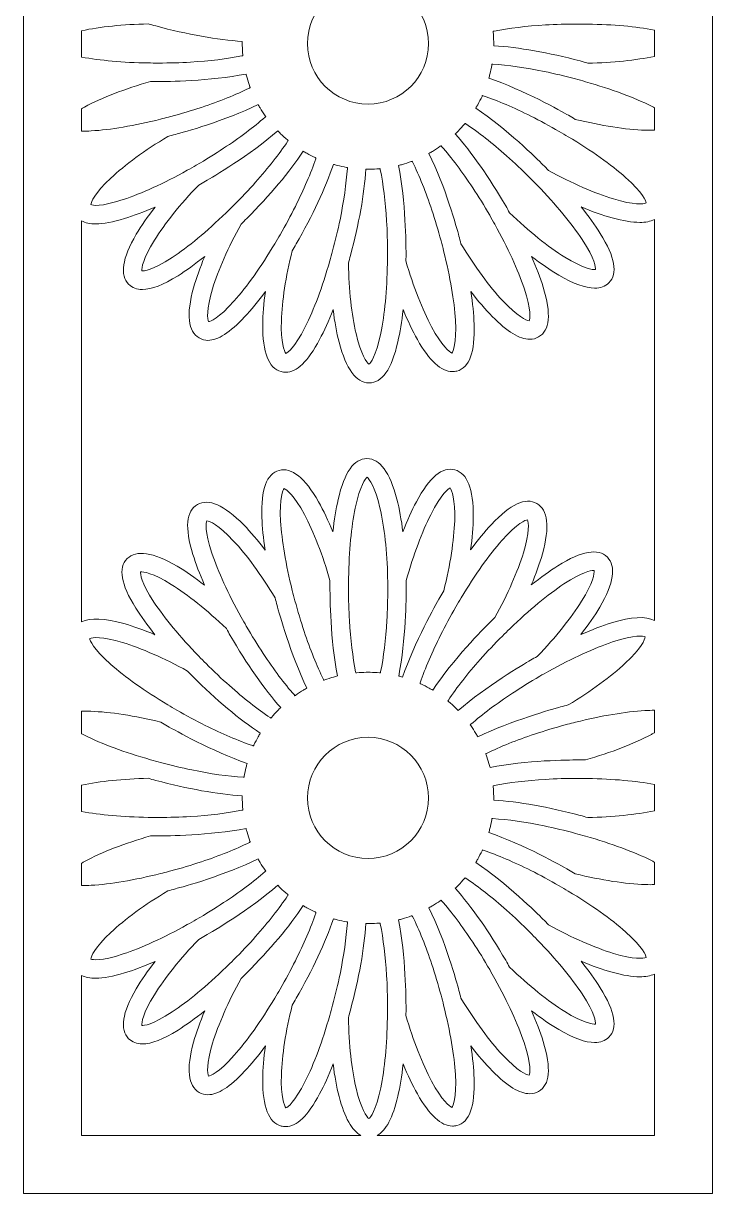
# Model space of a CAD drawing. Header units: inches. Extents: x 0.9 to 7.6, y -17.3 to 6.3.
# Drawn here: x 0.92 to 7.59, y -17.31 to -5.98 of the extents above; entities that cross this region are included whole.
import ezdxf

# ---------------------------------------------------------------- set-up
doc = ezdxf.new("R2010")
doc.units = ezdxf.units.IN
doc.header["$MEASUREMENT"] = 0
doc.layers.add('Layer 1', color=7, linetype='Continuous')

msp = doc.modelspace()

# ---------------------------------------------------------------- linework, layer by layer
at = {"layer": 'Layer 1', "lineweight": 0}
for points, knots in [([(5.566, 4.971), (5.566, 4.977), (5.566, 4.982), (5.566, 4.987), (5.566, 5.71), (4.98, 6.296), (4.257, 6.296), (3.534, 6.296), (2.948, 5.71), (2.948, 4.987), (2.948, 4.982), (2.948, 4.977), (2.948, 4.971), (2.948, 4.971), (0.921, 4.971), (0.921, 4.971), (0.921, 4.971), (0.921, -17.31), (0.921, -17.31), (0.921, -17.31), (7.593, -17.31), (7.593, -17.31), (7.593, -17.31), (7.593, 4.971), (7.593, 4.971), (7.593, 4.971), (5.566, 4.971), (5.566, 4.971)], [0, 0, 0, 0, 1, 1, 1, 2, 2, 2, 3, 3, 3, 4, 4, 4, 5, 5, 5, 6, 6, 6, 7, 7, 7, 8, 8, 8, 9, 9, 9, 9]), ([(4.257, -5.588), (4.581, -5.588), (4.843, -5.85), (4.843, -6.174), (4.843, -6.498), (4.581, -6.76), (4.257, -6.76), (3.933, -6.76), (3.671, -6.498), (3.671, -6.174), (3.671, -5.85), (3.933, -5.588), (4.257, -5.588)], [0, 0, 0, 0, 1, 1, 1, 2, 2, 2, 3, 3, 3, 4, 4, 4, 4]), ([(1.485, -6.05), (1.663, -6.012), (1.887, -5.989), (2.128, -5.984), (2.153, -5.991), (2.178, -5.998), (2.203, -6.004), (2.507, -6.086), (2.802, -6.138), (3.04, -6.153), (3.04, -6.16), (3.04, -6.167), (3.04, -6.174), (3.04, -6.18), (3.04, -6.186), (3.04, -6.192), (3.041, -6.223), (3.042, -6.253), (3.045, -6.282), (3.045, -6.286), (3.045, -6.289), (3.046, -6.292), (3.043, -6.292), (3.04, -6.293), (3.037, -6.293), (2.894, -6.322), (2.723, -6.343), (2.539, -6.354), (2.439, -6.36), (2.335, -6.363), (2.229, -6.363), (2.195, -6.363), (2.161, -6.362), (2.128, -6.362), (1.882, -6.358), (1.662, -6.338), (1.485, -6.305), (1.485, -6.305), (1.485, -6.05), (1.485, -6.05)], [0, 0, 0, 0, 1, 1, 1, 2, 2, 2, 3, 3, 3, 4, 4, 4, 5, 5, 5, 6, 6, 6, 7, 7, 7, 8, 8, 8, 9, 9, 9, 10, 10, 10, 11, 11, 11, 12, 12, 12, 13, 13, 13, 13]), ([(7.029, -6.298), (6.851, -6.336), (6.627, -6.359), (6.385, -6.364), (6.361, -6.357), (6.336, -6.35), (6.311, -6.343), (6.007, -6.262), (5.712, -6.21), (5.474, -6.195), (5.474, -6.188), (5.474, -6.181), (5.474, -6.174), (5.474, -6.168), (5.474, -6.162), (5.474, -6.156), (5.473, -6.125), (5.472, -6.095), (5.469, -6.065), (5.469, -6.062), (5.469, -6.059), (5.468, -6.056), (5.471, -6.056), (5.474, -6.055), (5.477, -6.055), (5.62, -6.026), (5.791, -6.005), (5.974, -5.994), (6.075, -5.988), (6.179, -5.985), (6.285, -5.985), (6.319, -5.985), (6.353, -5.986), (6.386, -5.986), (6.632, -5.99), (6.852, -6.01), (7.029, -6.043), (7.029, -6.043), (7.029, -6.298), (7.029, -6.298)], [0, 0, 0, 0, 1, 1, 1, 2, 2, 2, 3, 3, 3, 4, 4, 4, 5, 5, 5, 6, 6, 6, 7, 7, 7, 8, 8, 8, 9, 9, 9, 10, 10, 10, 11, 11, 11, 12, 12, 12, 13, 13, 13, 13]), ([(7.029, -7.013), (7.002, -7.014), (6.973, -7.014), (6.941, -7.013), (6.752, -7.007), (6.515, -6.97), (6.264, -6.908), (6.242, -6.895), (6.22, -6.882), (6.197, -6.869), (6.13, -6.831), (5.763, -6.623), (5.427, -6.509), (5.431, -6.496), (5.434, -6.484), (5.437, -6.471), (5.445, -6.442), (5.451, -6.413), (5.456, -6.383), (5.456, -6.38), (5.457, -6.377), (5.457, -6.374), (5.46, -6.374), (5.463, -6.374), (5.466, -6.374), (5.612, -6.384), (5.782, -6.408), (5.963, -6.445), (6.061, -6.465), (6.163, -6.489), (6.265, -6.517), (6.298, -6.525), (6.33, -6.534), (6.362, -6.544), (6.615, -6.616), (6.834, -6.697), (7, -6.781), (7.01, -6.786), (7.019, -6.79), (7.029, -6.795), (7.029, -6.795), (7.029, -7.013), (7.029, -7.013)], [0, 0, 0, 0, 1, 1, 1, 2, 2, 2, 3, 3, 3, 4, 4, 4, 5, 5, 5, 6, 6, 6, 7, 7, 7, 8, 8, 8, 9, 9, 9, 10, 10, 10, 11, 11, 11, 12, 12, 12, 13, 13, 13, 14, 14, 14, 14]), ([(1.485, -6.805), (1.494, -6.8), (1.504, -6.795), (1.513, -6.789), (1.68, -6.7), (1.904, -6.613), (2.152, -6.541), (2.177, -6.542), (2.203, -6.542), (2.229, -6.542), (2.306, -6.542), (2.728, -6.539), (3.076, -6.469), (3.079, -6.482), (3.083, -6.494), (3.086, -6.507), (3.095, -6.536), (3.104, -6.564), (3.114, -6.593), (3.115, -6.595), (3.116, -6.598), (3.117, -6.601), (3.115, -6.602), (3.112, -6.604), (3.11, -6.605), (2.979, -6.67), (2.819, -6.734), (2.644, -6.792), (2.549, -6.824), (2.449, -6.854), (2.347, -6.881), (2.34, -6.883), (2.333, -6.885), (2.326, -6.886), (2.3, -6.893), (2.275, -6.9), (2.249, -6.906), (1.994, -6.97), (1.764, -7.009), (1.578, -7.02), (1.544, -7.022), (1.513, -7.023), (1.485, -7.023), (1.485, -7.023), (1.485, -6.805), (1.485, -6.805)], [0, 0, 0, 0, 1, 1, 1, 2, 2, 2, 3, 3, 3, 4, 4, 4, 5, 5, 5, 6, 6, 6, 7, 7, 7, 8, 8, 8, 9, 9, 9, 10, 10, 10, 11, 11, 11, 12, 12, 12, 13, 13, 13, 14, 14, 14, 15, 15, 15, 15]), ([(5.951, -7.348), (5.896, -7.293), (5.596, -6.997), (5.3, -6.8), (5.307, -6.789), (5.313, -6.778), (5.32, -6.766), (5.334, -6.74), (5.348, -6.713), (5.361, -6.686), (5.362, -6.683), (5.363, -6.68), (5.365, -6.678), (5.368, -6.679), (5.37, -6.679), (5.373, -6.68), (5.512, -6.727), (5.67, -6.795), (5.834, -6.877), (5.924, -6.922), (6.016, -6.972), (6.108, -7.025), (6.137, -7.042), (6.166, -7.059), (6.195, -7.076), (6.42, -7.211), (6.611, -7.346), (6.749, -7.47), (6.923, -7.624), (6.947, -7.699), (6.95, -7.718), (6.926, -7.729), (6.834, -7.74), (6.632, -7.679), (6.452, -7.624), (6.232, -7.527), (6.005, -7.403), (5.988, -7.384), (5.97, -7.366), (5.951, -7.348)], [0, 0, 0, 0, 1, 1, 1, 2, 2, 2, 3, 3, 3, 4, 4, 4, 5, 5, 5, 6, 6, 6, 7, 7, 7, 8, 8, 8, 9, 9, 9, 10, 10, 10, 11, 11, 11, 12, 12, 12, 13, 13, 13, 13]), ([(2.507, -7.401), (2.277, -7.529), (2.065, -7.626), (1.888, -7.685), (1.668, -7.758), (1.591, -7.741), (1.573, -7.734), (1.575, -7.708), (1.612, -7.623), (1.766, -7.478), (1.904, -7.349), (2.097, -7.208), (2.319, -7.074), (2.343, -7.067), (2.368, -7.061), (2.393, -7.054), (2.468, -7.034), (2.875, -6.922), (3.193, -6.765), (3.199, -6.776), (3.206, -6.787), (3.212, -6.798), (3.228, -6.824), (3.245, -6.849), (3.262, -6.874), (3.264, -6.876), (3.265, -6.879), (3.267, -6.881), (3.265, -6.883), (3.263, -6.885), (3.26, -6.887), (3.151, -6.984), (3.013, -7.087), (2.859, -7.188), (2.775, -7.244), (2.687, -7.299), (2.595, -7.352), (2.565, -7.369), (2.536, -7.385), (2.507, -7.401)], [0, 0, 0, 0, 1, 1, 1, 2, 2, 2, 3, 3, 3, 4, 4, 4, 5, 5, 5, 6, 6, 6, 7, 7, 7, 8, 8, 8, 9, 9, 9, 10, 10, 10, 11, 11, 11, 12, 12, 12, 13, 13, 13, 13]), ([(2.618, -7.545), (2.64, -7.532), (2.662, -7.52), (2.685, -7.507), (2.752, -7.468), (3.116, -7.254), (3.383, -7.019), (3.392, -7.029), (3.401, -7.038), (3.41, -7.047), (3.432, -7.068), (3.454, -7.088), (3.477, -7.107), (3.479, -7.109), (3.481, -7.111), (3.484, -7.113), (3.482, -7.116), (3.481, -7.118), (3.479, -7.121), (3.398, -7.243), (3.292, -7.378), (3.169, -7.516), (3.103, -7.591), (3.031, -7.667), (2.956, -7.742), (2.932, -7.766), (2.908, -7.789), (2.884, -7.812), (2.695, -7.995), (2.515, -8.144), (2.36, -8.246), (2.166, -8.374), (2.087, -8.378), (2.068, -8.376), (2.064, -8.35), (2.078, -8.258), (2.189, -8.079), (2.288, -7.918), (2.439, -7.731), (2.618, -7.545)], [0, 0, 0, 0, 1, 1, 1, 2, 2, 2, 3, 3, 3, 4, 4, 4, 5, 5, 5, 6, 6, 6, 7, 7, 7, 8, 8, 8, 9, 9, 9, 10, 10, 10, 11, 11, 11, 12, 12, 12, 13, 13, 13, 13]), ([(5.628, -7.813), (5.615, -7.791), (5.603, -7.769), (5.59, -7.746), (5.432, -7.473), (5.26, -7.228), (5.102, -7.049), (5.111, -7.04), (5.121, -7.03), (5.13, -7.021), (5.151, -6.999), (5.171, -6.977), (5.19, -6.954), (5.192, -6.952), (5.194, -6.949), (5.196, -6.947), (5.199, -6.949), (5.201, -6.95), (5.204, -6.952), (5.326, -7.033), (5.461, -7.139), (5.599, -7.262), (5.674, -7.328), (5.75, -7.4), (5.825, -7.475), (5.849, -7.499), (5.872, -7.523), (5.895, -7.547), (6.078, -7.736), (6.227, -7.916), (6.329, -8.071), (6.457, -8.265), (6.461, -8.344), (6.459, -8.363), (6.433, -8.367), (6.341, -8.353), (6.162, -8.242), (6.001, -8.143), (5.814, -7.992), (5.628, -7.813)], [0, 0, 0, 0, 1, 1, 1, 2, 2, 2, 3, 3, 3, 4, 4, 4, 5, 5, 5, 6, 6, 6, 7, 7, 7, 8, 8, 8, 9, 9, 9, 10, 10, 10, 11, 11, 11, 12, 12, 12, 13, 13, 13, 13]), ([(2.752, -8.549), (2.807, -8.369), (2.904, -8.149), (3.028, -7.922), (3.046, -7.905), (3.065, -7.887), (3.083, -7.868), (3.306, -7.645), (3.498, -7.416), (3.63, -7.217), (3.641, -7.224), (3.653, -7.23), (3.664, -7.237), (3.691, -7.251), (3.717, -7.265), (3.745, -7.278), (3.748, -7.279), (3.75, -7.28), (3.753, -7.282), (3.752, -7.284), (3.751, -7.287), (3.751, -7.29), (3.704, -7.429), (3.636, -7.587), (3.554, -7.751), (3.509, -7.841), (3.459, -7.933), (3.406, -8.025), (3.389, -8.054), (3.372, -8.083), (3.355, -8.112), (3.22, -8.337), (3.085, -8.528), (2.961, -8.667), (2.807, -8.84), (2.732, -8.864), (2.713, -8.867), (2.702, -8.843), (2.691, -8.751), (2.752, -8.549)], [0, 0, 0, 0, 1, 1, 1, 2, 2, 2, 3, 3, 3, 4, 4, 4, 5, 5, 5, 6, 6, 6, 7, 7, 7, 8, 8, 8, 9, 9, 9, 10, 10, 10, 11, 11, 11, 12, 12, 12, 13, 13, 13, 13]), ([(4.847, -7.238), (4.859, -7.232), (4.87, -7.225), (4.881, -7.218), (4.907, -7.203), (4.932, -7.186), (4.957, -7.169), (4.959, -7.167), (4.962, -7.165), (4.964, -7.164), (4.966, -7.166), (4.968, -7.168), (4.97, -7.171), (5.067, -7.28), (5.17, -7.418), (5.271, -7.572), (5.327, -7.656), (5.382, -7.744), (5.435, -7.836), (5.452, -7.866), (5.468, -7.895), (5.484, -7.924), (5.612, -8.154), (5.709, -8.366), (5.768, -8.542), (5.841, -8.763), (5.824, -8.84), (5.817, -8.858), (5.791, -8.856), (5.706, -8.818), (5.561, -8.665), (5.432, -8.527), (5.291, -8.333), (5.157, -8.112), (5.151, -8.088), (5.144, -8.063), (5.137, -8.038), (5.117, -7.963), (5.005, -7.556), (4.847, -7.238)], [0, 0, 0, 0, 1, 1, 1, 2, 2, 2, 3, 3, 3, 4, 4, 4, 5, 5, 5, 6, 6, 6, 7, 7, 7, 8, 8, 8, 9, 9, 9, 10, 10, 10, 11, 11, 11, 12, 12, 12, 13, 13, 13, 13]), ([(3.418, -8.858), (3.424, -8.669), (3.461, -8.432), (3.523, -8.181), (3.536, -8.159), (3.549, -8.137), (3.561, -8.115), (3.719, -7.842), (3.846, -7.57), (3.922, -7.344), (3.934, -7.347), (3.947, -7.351), (3.96, -7.354), (3.989, -7.362), (4.018, -7.368), (4.048, -7.373), (4.051, -7.373), (4.054, -7.374), (4.057, -7.374), (4.057, -7.377), (4.057, -7.38), (4.057, -7.383), (4.047, -7.529), (4.023, -7.699), (3.986, -7.88), (3.966, -7.978), (3.942, -8.08), (3.914, -8.182), (3.905, -8.215), (3.896, -8.247), (3.887, -8.279), (3.815, -8.532), (3.734, -8.751), (3.65, -8.917), (3.546, -9.124), (3.48, -9.167), (3.462, -9.175), (3.446, -9.155), (3.412, -9.068), (3.418, -8.858)], [0, 0, 0, 0, 1, 1, 1, 2, 2, 2, 3, 3, 3, 4, 4, 4, 5, 5, 5, 6, 6, 6, 7, 7, 7, 8, 8, 8, 9, 9, 9, 10, 10, 10, 11, 11, 11, 12, 12, 12, 13, 13, 13, 13]), ([(4.552, -7.355), (4.565, -7.352), (4.578, -7.348), (4.59, -7.344), (4.619, -7.336), (4.648, -7.327), (4.676, -7.317), (4.678, -7.316), (4.681, -7.315), (4.684, -7.314), (4.685, -7.316), (4.687, -7.319), (4.688, -7.321), (4.753, -7.452), (4.817, -7.612), (4.875, -7.787), (4.907, -7.882), (4.937, -7.982), (4.964, -8.084), (4.973, -8.117), (4.981, -8.15), (4.989, -8.182), (5.053, -8.437), (5.092, -8.667), (5.103, -8.853), (5.117, -9.084), (5.081, -9.155), (5.07, -9.171), (5.045, -9.161), (4.972, -9.103), (4.872, -8.917), (4.783, -8.751), (4.696, -8.527), (4.624, -8.279), (4.625, -8.254), (4.625, -8.228), (4.625, -8.202), (4.625, -8.125), (4.622, -7.703), (4.552, -7.355)], [0, 0, 0, 0, 1, 1, 1, 2, 2, 2, 3, 3, 3, 4, 4, 4, 5, 5, 5, 6, 6, 6, 7, 7, 7, 8, 8, 8, 9, 9, 9, 10, 10, 10, 11, 11, 11, 12, 12, 12, 13, 13, 13, 13]), ([(4.446, -8.202), (4.446, -8.236), (4.445, -8.27), (4.445, -8.303), (4.44, -8.566), (4.419, -8.798), (4.381, -8.98), (4.334, -9.208), (4.281, -9.266), (4.266, -9.279), (4.245, -9.263), (4.189, -9.189), (4.141, -8.983), (4.098, -8.8), (4.072, -8.561), (4.067, -8.302), (4.074, -8.278), (4.081, -8.253), (4.087, -8.228), (4.169, -7.924), (4.221, -7.629), (4.236, -7.391), (4.243, -7.391), (4.25, -7.391), (4.257, -7.391), (4.263, -7.391), (4.269, -7.391), (4.276, -7.391), (4.306, -7.39), (4.336, -7.389), (4.365, -7.386), (4.369, -7.386), (4.372, -7.386), (4.375, -7.385), (4.375, -7.388), (4.376, -7.391), (4.376, -7.394), (4.405, -7.537), (4.426, -7.708), (4.437, -7.892), (4.443, -7.992), (4.446, -8.096), (4.446, -8.202)], [0, 0, 0, 0, 1, 1, 1, 2, 2, 2, 3, 3, 3, 4, 4, 4, 5, 5, 5, 6, 6, 6, 7, 7, 7, 8, 8, 8, 9, 9, 9, 10, 10, 10, 11, 11, 11, 12, 12, 12, 13, 13, 13, 14, 14, 14, 14]), ([(7.029, -11.761), (6.945, -11.717), (6.808, -11.724), (6.615, -11.784), (6.525, -11.811), (6.425, -11.849), (6.318, -11.896), (6.389, -11.804), (6.451, -11.715), (6.5, -11.632), (6.637, -11.399), (6.662, -11.236), (6.574, -11.148), (6.484, -11.059), (6.328, -11.086), (6.095, -11.231), (6.016, -11.28), (5.93, -11.343), (5.838, -11.417), (5.883, -11.309), (5.92, -11.207), (5.945, -11.115), (6.018, -10.854), (5.999, -10.69), (5.891, -10.628), (5.782, -10.565), (5.638, -10.632), (5.451, -10.832), (5.387, -10.9), (5.32, -10.983), (5.25, -11.078), (5.266, -10.962), (5.275, -10.854), (5.276, -10.758), (5.278, -10.488), (5.218, -10.334), (5.098, -10.302), (4.976, -10.269), (4.854, -10.371), (4.725, -10.613), (4.681, -10.695), (4.638, -10.793), (4.595, -10.903), (4.58, -10.786), (4.561, -10.68), (4.537, -10.587), (4.469, -10.325), (4.372, -10.193), (4.247, -10.193), (4.121, -10.193), (4.029, -10.322), (3.968, -10.589), (3.947, -10.68), (3.929, -10.786), (3.917, -10.903), (3.872, -10.794), (3.826, -10.696), (3.779, -10.613), (3.646, -10.378), (3.517, -10.275), (3.397, -10.307), (3.275, -10.34), (3.22, -10.489), (3.23, -10.763), (3.233, -10.856), (3.244, -10.963), (3.262, -11.079), (3.191, -10.985), (3.121, -10.903), (3.054, -10.835), (2.864, -10.642), (2.713, -10.576), (2.605, -10.638), (2.496, -10.701), (2.482, -10.859), (2.562, -11.121), (2.589, -11.21), (2.627, -11.311), (2.674, -11.418), (2.582, -11.346), (2.493, -11.285), (2.41, -11.236), (2.177, -11.099), (2.014, -11.074), (1.926, -11.162), (1.837, -11.252), (1.864, -11.408), (2.009, -11.64), (2.059, -11.719), (2.121, -11.806), (2.195, -11.898), (2.087, -11.853), (1.985, -11.816), (1.893, -11.791), (1.707, -11.739), (1.571, -11.734), (1.485, -11.774), (1.485, -11.774), (1.485, -7.892), (1.485, -7.892), (1.521, -7.911), (1.566, -7.92), (1.622, -7.92), (1.696, -7.92), (1.788, -7.903), (1.899, -7.869), (1.988, -7.842), (2.089, -7.804), (2.196, -7.757), (2.124, -7.849), (2.063, -7.938), (2.014, -8.021), (1.877, -8.254), (1.852, -8.417), (1.94, -8.505), (1.975, -8.539), (2.018, -8.556), (2.073, -8.556), (2.16, -8.556), (2.275, -8.511), (2.418, -8.422), (2.497, -8.372), (2.584, -8.31), (2.676, -8.236), (2.631, -8.344), (2.594, -8.446), (2.569, -8.538), (2.496, -8.799), (2.514, -8.963), (2.623, -9.025), (2.649, -9.04), (2.678, -9.048), (2.708, -9.048), (2.804, -9.048), (2.921, -8.973), (3.063, -8.821), (3.126, -8.753), (3.194, -8.67), (3.264, -8.575), (3.248, -8.691), (3.239, -8.799), (3.238, -8.895), (3.236, -9.165), (3.296, -9.318), (3.416, -9.351), (3.431, -9.355), (3.446, -9.357), (3.46, -9.357), (3.568, -9.357), (3.675, -9.252), (3.789, -9.04), (3.832, -8.958), (3.876, -8.86), (3.919, -8.75), (3.934, -8.867), (3.953, -8.973), (3.977, -9.066), (4.045, -9.327), (4.142, -9.46), (4.267, -9.46), (4.393, -9.46), (4.485, -9.33), (4.546, -9.063), (4.567, -8.973), (4.584, -8.867), (4.597, -8.75), (4.641, -8.858), (4.688, -8.956), (4.735, -9.04), (4.852, -9.247), (4.966, -9.351), (5.074, -9.351), (5.088, -9.351), (5.103, -9.349), (5.117, -9.346), (5.239, -9.313), (5.294, -9.164), (5.284, -8.89), (5.281, -8.797), (5.27, -8.69), (5.252, -8.574), (5.323, -8.668), (5.393, -8.75), (5.46, -8.818), (5.604, -8.964), (5.725, -9.038), (5.822, -9.038), (5.854, -9.038), (5.882, -9.03), (5.909, -9.015), (6.018, -8.952), (6.032, -8.794), (5.952, -8.532), (5.925, -8.442), (5.887, -8.342), (5.84, -8.235), (5.932, -8.306), (6.021, -8.368), (6.104, -8.417), (6.246, -8.5), (6.362, -8.542), (6.45, -8.542), (6.507, -8.542), (6.553, -8.525), (6.588, -8.491), (6.677, -8.401), (6.65, -8.245), (6.505, -8.012), (6.455, -7.933), (6.393, -7.846), (6.319, -7.755), (6.427, -7.8), (6.529, -7.837), (6.621, -7.862), (6.726, -7.891), (6.814, -7.906), (6.887, -7.906), (6.944, -7.906), (6.991, -7.897), (7.029, -7.879), (7.029, -7.879), (7.029, -11.761), (7.029, -11.761)], [0, 0, 0, 0, 1, 1, 1, 2, 2, 2, 3, 3, 3, 4, 4, 4, 5, 5, 5, 6, 6, 6, 7, 7, 7, 8, 8, 8, 9, 9, 9, 10, 10, 10, 11, 11, 11, 12, 12, 12, 13, 13, 13, 14, 14, 14, 15, 15, 15, 16, 16, 16, 17, 17, 17, 18, 18, 18, 19, 19, 19, 20, 20, 20, 21, 21, 21, 22, 22, 22, 23, 23, 23, 24, 24, 24, 25, 25, 25, 26, 26, 26, 27, 27, 27, 28, 28, 28, 29, 29, 29, 30, 30, 30, 31, 31, 31, 32, 32, 32, 33, 33, 33, 34, 34, 34, 35, 35, 35, 36, 36, 36, 37, 37, 37, 38, 38, 38, 39, 39, 39, 40, 40, 40, 41, 41, 41, 42, 42, 42, 43, 43, 43, 44, 44, 44, 45, 45, 45, 46, 46, 46, 47, 47, 47, 48, 48, 48, 49, 49, 49, 50, 50, 50, 51, 51, 51, 52, 52, 52, 53, 53, 53, 54, 54, 54, 55, 55, 55, 56, 56, 56, 57, 57, 57, 58, 58, 58, 59, 59, 59, 60, 60, 60, 61, 61, 61, 62, 62, 62, 63, 63, 63, 64, 64, 64, 65, 65, 65, 66, 66, 66, 67, 67, 67, 68, 68, 68, 69, 69, 69, 70, 70, 70, 71, 71, 71, 72, 72, 72, 73, 73, 73, 74, 74, 74, 74]), ([(4.068, -11.451), (4.068, -11.417), (4.069, -11.383), (4.069, -11.35), (4.074, -11.087), (4.095, -10.854), (4.133, -10.672), (4.18, -10.445), (4.233, -10.387), (4.248, -10.374), (4.269, -10.39), (4.324, -10.464), (4.373, -10.67), (4.416, -10.853), (4.442, -11.092), (4.447, -11.35), (4.448, -11.384), (4.448, -11.417), (4.448, -11.451), (4.448, -11.557), (4.445, -11.661), (4.439, -11.762), (4.428, -11.945), (4.408, -12.116), (4.379, -12.259), (4.378, -12.262), (4.378, -12.265), (4.377, -12.268), (4.374, -12.267), (4.371, -12.267), (4.368, -12.267), (4.338, -12.264), (4.308, -12.263), (4.278, -12.262), (4.271, -12.262), (4.264, -12.262), (4.257, -12.262), (4.251, -12.262), (4.244, -12.262), (4.238, -12.262), (4.208, -12.263), (4.178, -12.264), (4.148, -12.267), (4.145, -12.267), (4.142, -12.267), (4.139, -12.267), (4.139, -12.265), (4.138, -12.262), (4.137, -12.259), (4.109, -12.116), (4.088, -11.945), (4.077, -11.761), (4.071, -11.661), (4.068, -11.557), (4.068, -11.451)], [0, 0, 0, 0, 1, 1, 1, 2, 2, 2, 3, 3, 3, 4, 4, 4, 5, 5, 5, 6, 6, 6, 7, 7, 7, 8, 8, 8, 9, 9, 9, 10, 10, 10, 11, 11, 11, 12, 12, 12, 13, 13, 13, 14, 14, 14, 15, 15, 15, 16, 16, 16, 17, 17, 17, 18, 18, 18, 18]), ([(3.962, -12.298), (3.949, -12.301), (3.937, -12.305), (3.924, -12.308), (3.895, -12.316), (3.866, -12.325), (3.838, -12.336), (3.835, -12.337), (3.833, -12.338), (3.83, -12.339), (3.828, -12.337), (3.827, -12.334), (3.826, -12.332), (3.761, -12.201), (3.697, -12.041), (3.639, -11.866), (3.607, -11.771), (3.577, -11.671), (3.55, -11.569), (3.541, -11.536), (3.533, -11.503), (3.524, -11.471), (3.461, -11.216), (3.422, -10.986), (3.411, -10.8), (3.397, -10.568), (3.433, -10.498), (3.444, -10.482), (3.469, -10.492), (3.542, -10.549), (3.642, -10.735), (3.731, -10.901), (3.818, -11.126), (3.889, -11.374), (3.889, -11.399), (3.889, -11.425), (3.889, -11.451), (3.889, -11.528), (3.892, -11.95), (3.962, -12.298)], [0, 0, 0, 0, 1, 1, 1, 2, 2, 2, 3, 3, 3, 4, 4, 4, 5, 5, 5, 6, 6, 6, 7, 7, 7, 8, 8, 8, 9, 9, 9, 10, 10, 10, 11, 11, 11, 12, 12, 12, 13, 13, 13, 13]), ([(4.627, -11.374), (4.699, -11.121), (4.78, -10.902), (4.864, -10.736), (4.968, -10.529), (5.034, -10.486), (5.052, -10.477), (5.068, -10.498), (5.102, -10.584), (5.096, -10.795), (5.09, -10.984), (5.053, -11.221), (4.991, -11.472), (4.978, -11.494), (4.965, -11.516), (4.952, -11.538), (4.914, -11.606), (4.706, -11.973), (4.592, -12.309), (4.579, -12.305), (4.567, -12.302), (4.554, -12.299), (4.624, -11.95), (4.627, -11.528), (4.627, -11.451), (4.627, -11.425), (4.627, -11.399), (4.627, -11.374)], [0, 0, 0, 0, 1, 1, 1, 2, 2, 2, 3, 3, 3, 4, 4, 4, 5, 5, 5, 6, 6, 6, 7, 7, 7, 8, 8, 8, 9, 9, 9, 9]), ([(3.666, -12.415), (3.655, -12.421), (3.643, -12.428), (3.632, -12.435), (3.607, -12.45), (3.582, -12.467), (3.557, -12.484), (3.555, -12.486), (3.552, -12.487), (3.55, -12.489), (3.548, -12.487), (3.546, -12.485), (3.544, -12.482), (3.447, -12.373), (3.344, -12.235), (3.243, -12.081), (3.187, -11.997), (3.132, -11.908), (3.079, -11.817), (3.062, -11.787), (3.046, -11.758), (3.03, -11.729), (2.902, -11.499), (2.805, -11.287), (2.746, -11.11), (2.673, -10.89), (2.69, -10.813), (2.697, -10.795), (2.723, -10.797), (2.808, -10.834), (2.953, -10.988), (3.082, -11.126), (3.223, -11.319), (3.357, -11.541), (3.363, -11.565), (3.37, -11.59), (3.377, -11.615), (3.397, -11.69), (3.509, -12.097), (3.666, -12.415)], [0, 0, 0, 0, 1, 1, 1, 2, 2, 2, 3, 3, 3, 4, 4, 4, 5, 5, 5, 6, 6, 6, 7, 7, 7, 8, 8, 8, 9, 9, 9, 10, 10, 10, 11, 11, 11, 12, 12, 12, 13, 13, 13, 13]), ([(5.762, -11.104), (5.707, -11.284), (5.61, -11.504), (5.486, -11.731), (5.467, -11.748), (5.449, -11.766), (5.431, -11.785), (5.376, -11.839), (5.08, -12.14), (4.883, -12.435), (4.872, -12.429), (4.861, -12.423), (4.849, -12.416), (4.823, -12.401), (4.796, -12.388), (4.769, -12.375), (4.766, -12.374), (4.763, -12.372), (4.761, -12.371), (4.762, -12.368), (4.762, -12.366), (4.763, -12.363), (4.81, -12.224), (4.878, -12.066), (4.96, -11.902), (5.005, -11.812), (5.055, -11.72), (5.108, -11.628), (5.125, -11.599), (5.142, -11.57), (5.159, -11.541), (5.294, -11.316), (5.429, -11.125), (5.553, -10.986), (5.707, -10.813), (5.782, -10.789), (5.801, -10.785), (5.812, -10.81), (5.823, -10.902), (5.762, -11.104)], [0, 0, 0, 0, 1, 1, 1, 2, 2, 2, 3, 3, 3, 4, 4, 4, 5, 5, 5, 6, 6, 6, 7, 7, 7, 8, 8, 8, 9, 9, 9, 10, 10, 10, 11, 11, 11, 12, 12, 12, 13, 13, 13, 13]), ([(2.886, -11.839), (2.899, -11.862), (2.911, -11.884), (2.924, -11.906), (3.082, -12.18), (3.254, -12.425), (3.412, -12.604), (3.403, -12.613), (3.393, -12.622), (3.384, -12.632), (3.363, -12.653), (3.343, -12.676), (3.324, -12.699), (3.322, -12.701), (3.319, -12.703), (3.317, -12.706), (3.315, -12.704), (3.313, -12.703), (3.31, -12.701), (3.188, -12.62), (3.053, -12.514), (2.915, -12.391), (2.84, -12.325), (2.764, -12.253), (2.689, -12.178), (2.665, -12.154), (2.642, -12.13), (2.619, -12.106), (2.436, -11.917), (2.287, -11.737), (2.185, -11.582), (2.057, -11.388), (2.053, -11.309), (2.055, -11.29), (2.081, -11.286), (2.173, -11.3), (2.352, -11.411), (2.512, -11.51), (2.7, -11.661), (2.886, -11.839)], [0, 0, 0, 0, 1, 1, 1, 2, 2, 2, 3, 3, 3, 4, 4, 4, 5, 5, 5, 6, 6, 6, 7, 7, 7, 8, 8, 8, 9, 9, 9, 10, 10, 10, 11, 11, 11, 12, 12, 12, 13, 13, 13, 13]), ([(5.896, -12.108), (5.874, -12.121), (5.852, -12.133), (5.829, -12.146), (5.762, -12.185), (5.398, -12.399), (5.131, -12.633), (5.122, -12.624), (5.113, -12.615), (5.104, -12.606), (5.082, -12.585), (5.06, -12.565), (5.037, -12.545), (5.035, -12.543), (5.032, -12.541), (5.03, -12.539), (5.032, -12.537), (5.033, -12.534), (5.035, -12.532), (5.116, -12.41), (5.222, -12.275), (5.344, -12.137), (5.411, -12.062), (5.483, -11.986), (5.558, -11.911), (5.582, -11.887), (5.606, -11.864), (5.63, -11.841), (5.819, -11.658), (5.999, -11.509), (6.154, -11.407), (6.332, -11.29), (6.413, -11.277), (6.44, -11.277), (6.442, -11.277), (6.444, -11.277), (6.446, -11.277), (6.45, -11.303), (6.436, -11.395), (6.325, -11.574), (6.226, -11.734), (6.075, -11.922), (5.896, -12.108)], [0, 0, 0, 0, 1, 1, 1, 2, 2, 2, 3, 3, 3, 4, 4, 4, 5, 5, 5, 6, 6, 6, 7, 7, 7, 8, 8, 8, 9, 9, 9, 10, 10, 10, 11, 11, 11, 12, 12, 12, 13, 13, 13, 14, 14, 14, 14]), ([(5.321, -12.888), (5.315, -12.877), (5.308, -12.866), (5.301, -12.855), (5.286, -12.829), (5.269, -12.804), (5.252, -12.779), (5.25, -12.777), (5.248, -12.774), (5.247, -12.772), (5.249, -12.77), (5.251, -12.768), (5.254, -12.766), (5.363, -12.669), (5.501, -12.566), (5.655, -12.465), (5.739, -12.409), (5.827, -12.354), (5.919, -12.301), (5.949, -12.284), (5.978, -12.268), (6.007, -12.252), (6.237, -12.124), (6.449, -12.027), (6.625, -11.968), (6.846, -11.895), (6.923, -11.912), (6.941, -11.918), (6.939, -11.945), (6.901, -12.03), (6.748, -12.174), (6.61, -12.303), (6.416, -12.445), (6.195, -12.579), (6.171, -12.585), (6.146, -12.592), (6.121, -12.598), (6.046, -12.619), (5.639, -12.731), (5.321, -12.888)], [0, 0, 0, 0, 1, 1, 1, 2, 2, 2, 3, 3, 3, 4, 4, 4, 5, 5, 5, 6, 6, 6, 7, 7, 7, 8, 8, 8, 9, 9, 9, 10, 10, 10, 11, 11, 11, 12, 12, 12, 13, 13, 13, 13]), ([(2.563, -12.305), (2.785, -12.528), (3.015, -12.72), (3.214, -12.852), (3.207, -12.863), (3.201, -12.875), (3.194, -12.886), (3.179, -12.913), (3.166, -12.939), (3.153, -12.967), (3.152, -12.97), (3.151, -12.972), (3.149, -12.975), (3.146, -12.974), (3.144, -12.973), (3.141, -12.972), (3.002, -12.926), (2.844, -12.858), (2.68, -12.776), (2.59, -12.731), (2.498, -12.681), (2.406, -12.628), (2.377, -12.611), (2.348, -12.594), (2.319, -12.577), (2.094, -12.442), (1.903, -12.307), (1.764, -12.183), (1.591, -12.029), (1.567, -11.954), (1.563, -11.935), (1.588, -11.924), (1.68, -11.913), (1.882, -11.974), (2.062, -12.029), (2.282, -12.126), (2.509, -12.25), (2.526, -12.268), (2.544, -12.287), (2.563, -12.305)], [0, 0, 0, 0, 1, 1, 1, 2, 2, 2, 3, 3, 3, 4, 4, 4, 5, 5, 5, 6, 6, 6, 7, 7, 7, 8, 8, 8, 9, 9, 9, 10, 10, 10, 11, 11, 11, 12, 12, 12, 13, 13, 13, 13]), ([(1.485, -12.64), (1.512, -12.639), (1.541, -12.639), (1.573, -12.64), (1.762, -12.646), (1.999, -12.683), (2.25, -12.744), (2.272, -12.758), (2.294, -12.771), (2.316, -12.783), (2.384, -12.822), (2.751, -13.03), (3.087, -13.144), (3.083, -13.157), (3.08, -13.169), (3.077, -13.182), (3.069, -13.211), (3.063, -13.24), (3.058, -13.27), (3.057, -13.273), (3.057, -13.276), (3.056, -13.279), (3.053, -13.279), (3.051, -13.279), (3.048, -13.279), (2.902, -13.269), (2.732, -13.245), (2.551, -13.208), (2.453, -13.188), (2.351, -13.164), (2.249, -13.136), (2.216, -13.127), (2.184, -13.118), (2.152, -13.109), (1.899, -13.037), (1.68, -12.956), (1.514, -12.872), (1.504, -12.867), (1.494, -12.862), (1.485, -12.858), (1.485, -12.858), (1.485, -12.64), (1.485, -12.64)], [0, 0, 0, 0, 1, 1, 1, 2, 2, 2, 3, 3, 3, 4, 4, 4, 5, 5, 5, 6, 6, 6, 7, 7, 7, 8, 8, 8, 9, 9, 9, 10, 10, 10, 11, 11, 11, 12, 12, 12, 13, 13, 13, 14, 14, 14, 14]), ([(7.029, -12.848), (7.02, -12.853), (7.01, -12.858), (7, -12.864), (6.834, -12.953), (6.61, -13.039), (6.362, -13.111), (6.337, -13.111), (6.311, -13.111), (6.285, -13.111), (6.208, -13.111), (5.786, -13.114), (5.438, -13.184), (5.435, -13.171), (5.431, -13.159), (5.428, -13.146), (5.419, -13.117), (5.41, -13.088), (5.4, -13.06), (5.399, -13.057), (5.398, -13.055), (5.397, -13.052), (5.399, -13.05), (5.402, -13.049), (5.404, -13.048), (5.535, -12.983), (5.695, -12.919), (5.87, -12.861), (5.965, -12.829), (6.065, -12.799), (6.167, -12.772), (6.174, -12.77), (6.181, -12.768), (6.188, -12.766), (6.214, -12.759), (6.239, -12.753), (6.265, -12.746), (6.52, -12.683), (6.75, -12.644), (6.936, -12.633), (6.97, -12.631), (7.001, -12.63), (7.029, -12.63), (7.029, -12.63), (7.029, -12.848), (7.029, -12.848)], [0, 0, 0, 0, 1, 1, 1, 2, 2, 2, 3, 3, 3, 4, 4, 4, 5, 5, 5, 6, 6, 6, 7, 7, 7, 8, 8, 8, 9, 9, 9, 10, 10, 10, 11, 11, 11, 12, 12, 12, 13, 13, 13, 14, 14, 14, 15, 15, 15, 15]), ([(4.257, -12.892), (4.581, -12.892), (4.843, -13.155), (4.843, -13.479), (4.843, -13.803), (4.581, -14.065), (4.257, -14.065), (3.933, -14.065), (3.671, -13.803), (3.671, -13.479), (3.671, -13.155), (3.933, -12.892), (4.257, -12.892)], [0, 0, 0, 0, 1, 1, 1, 2, 2, 2, 3, 3, 3, 4, 4, 4, 4]), ([(1.485, -13.355), (1.663, -13.317), (1.887, -13.294), (2.128, -13.289), (2.153, -13.296), (2.178, -13.303), (2.203, -13.309), (2.507, -13.391), (2.802, -13.443), (3.04, -13.458), (3.04, -13.465), (3.04, -13.472), (3.04, -13.479), (3.04, -13.485), (3.04, -13.491), (3.04, -13.497), (3.041, -13.528), (3.042, -13.558), (3.045, -13.587), (3.045, -13.59), (3.045, -13.593), (3.046, -13.597), (3.043, -13.597), (3.04, -13.598), (3.037, -13.598), (2.894, -13.627), (2.723, -13.648), (2.539, -13.659), (2.439, -13.664), (2.335, -13.668), (2.229, -13.668), (2.195, -13.668), (2.161, -13.667), (2.128, -13.667), (1.882, -13.663), (1.662, -13.643), (1.485, -13.61), (1.485, -13.61), (1.485, -13.355), (1.485, -13.355)], [0, 0, 0, 0, 1, 1, 1, 2, 2, 2, 3, 3, 3, 4, 4, 4, 5, 5, 5, 6, 6, 6, 7, 7, 7, 8, 8, 8, 9, 9, 9, 10, 10, 10, 11, 11, 11, 12, 12, 12, 13, 13, 13, 13]), ([(7.029, -13.603), (6.851, -13.641), (6.627, -13.664), (6.385, -13.669), (6.361, -13.662), (6.336, -13.655), (6.311, -13.648), (6.007, -13.567), (5.712, -13.515), (5.474, -13.5), (5.474, -13.493), (5.474, -13.486), (5.474, -13.479), (5.474, -13.473), (5.474, -13.467), (5.474, -13.461), (5.473, -13.43), (5.472, -13.4), (5.469, -13.37), (5.469, -13.367), (5.469, -13.364), (5.468, -13.361), (5.471, -13.361), (5.474, -13.36), (5.477, -13.359), (5.62, -13.331), (5.791, -13.31), (5.974, -13.299), (6.075, -13.293), (6.179, -13.29), (6.285, -13.29), (6.319, -13.29), (6.353, -13.29), (6.386, -13.291), (6.632, -13.295), (6.852, -13.315), (7.029, -13.348), (7.029, -13.348), (7.029, -13.603), (7.029, -13.603)], [0, 0, 0, 0, 1, 1, 1, 2, 2, 2, 3, 3, 3, 4, 4, 4, 5, 5, 5, 6, 6, 6, 7, 7, 7, 8, 8, 8, 9, 9, 9, 10, 10, 10, 11, 11, 11, 12, 12, 12, 13, 13, 13, 13]), ([(7.029, -14.318), (7.002, -14.319), (6.973, -14.319), (6.941, -14.318), (6.752, -14.312), (6.515, -14.275), (6.264, -14.213), (6.242, -14.2), (6.22, -14.187), (6.197, -14.174), (6.13, -14.136), (5.763, -13.928), (5.427, -13.814), (5.431, -13.801), (5.434, -13.789), (5.437, -13.776), (5.445, -13.747), (5.451, -13.718), (5.456, -13.688), (5.456, -13.685), (5.457, -13.682), (5.457, -13.679), (5.46, -13.679), (5.463, -13.679), (5.466, -13.679), (5.612, -13.688), (5.782, -13.713), (5.963, -13.75), (6.061, -13.77), (6.163, -13.794), (6.265, -13.822), (6.298, -13.83), (6.33, -13.839), (6.362, -13.849), (6.615, -13.921), (6.834, -14.002), (7, -14.085), (7.01, -14.09), (7.019, -14.095), (7.029, -14.1), (7.029, -14.1), (7.029, -14.318), (7.029, -14.318)], [0, 0, 0, 0, 1, 1, 1, 2, 2, 2, 3, 3, 3, 4, 4, 4, 5, 5, 5, 6, 6, 6, 7, 7, 7, 8, 8, 8, 9, 9, 9, 10, 10, 10, 11, 11, 11, 12, 12, 12, 13, 13, 13, 14, 14, 14, 14]), ([(1.485, -14.11), (1.494, -14.105), (1.504, -14.1), (1.513, -14.094), (1.68, -14.005), (1.904, -13.918), (2.152, -13.846), (2.177, -13.847), (2.203, -13.847), (2.229, -13.847), (2.306, -13.847), (2.728, -13.843), (3.076, -13.774), (3.079, -13.787), (3.083, -13.799), (3.086, -13.811), (3.095, -13.841), (3.104, -13.869), (3.114, -13.898), (3.115, -13.9), (3.116, -13.903), (3.117, -13.906), (3.115, -13.907), (3.112, -13.909), (3.11, -13.91), (2.979, -13.975), (2.819, -14.039), (2.644, -14.097), (2.549, -14.129), (2.449, -14.159), (2.347, -14.186), (2.34, -14.188), (2.333, -14.19), (2.326, -14.191), (2.3, -14.198), (2.275, -14.205), (2.249, -14.211), (1.994, -14.275), (1.764, -14.314), (1.578, -14.325), (1.544, -14.327), (1.513, -14.328), (1.485, -14.328), (1.485, -14.328), (1.485, -14.11), (1.485, -14.11)], [0, 0, 0, 0, 1, 1, 1, 2, 2, 2, 3, 3, 3, 4, 4, 4, 5, 5, 5, 6, 6, 6, 7, 7, 7, 8, 8, 8, 9, 9, 9, 10, 10, 10, 11, 11, 11, 12, 12, 12, 13, 13, 13, 14, 14, 14, 15, 15, 15, 15]), ([(6.749, -14.775), (6.923, -14.929), (6.947, -15.004), (6.95, -15.023), (6.926, -15.034), (6.834, -15.045), (6.632, -14.984), (6.452, -14.929), (6.232, -14.832), (6.005, -14.708), (5.988, -14.689), (5.97, -14.671), (5.951, -14.653), (5.896, -14.598), (5.596, -14.302), (5.3, -14.105), (5.307, -14.094), (5.313, -14.083), (5.32, -14.071), (5.334, -14.045), (5.348, -14.018), (5.361, -13.991), (5.362, -13.988), (5.363, -13.985), (5.365, -13.983), (5.368, -13.984), (5.37, -13.984), (5.373, -13.985), (5.512, -14.032), (5.67, -14.1), (5.834, -14.182), (5.924, -14.227), (6.016, -14.277), (6.108, -14.33), (6.137, -14.347), (6.166, -14.364), (6.195, -14.381), (6.42, -14.516), (6.611, -14.651), (6.749, -14.775)], [0, 0, 0, 0, 1, 1, 1, 2, 2, 2, 3, 3, 3, 4, 4, 4, 5, 5, 5, 6, 6, 6, 7, 7, 7, 8, 8, 8, 9, 9, 9, 10, 10, 10, 11, 11, 11, 12, 12, 12, 13, 13, 13, 13]), ([(2.507, -14.706), (2.277, -14.834), (2.065, -14.931), (1.888, -14.99), (1.668, -15.063), (1.591, -15.046), (1.573, -15.039), (1.575, -15.013), (1.612, -14.928), (1.766, -14.783), (1.904, -14.654), (2.097, -14.512), (2.319, -14.379), (2.343, -14.372), (2.368, -14.366), (2.393, -14.359), (2.468, -14.339), (2.875, -14.227), (3.193, -14.069), (3.199, -14.081), (3.206, -14.092), (3.212, -14.103), (3.228, -14.129), (3.245, -14.154), (3.262, -14.179), (3.264, -14.181), (3.265, -14.184), (3.267, -14.186), (3.265, -14.188), (3.263, -14.19), (3.26, -14.192), (3.151, -14.289), (3.013, -14.392), (2.859, -14.493), (2.775, -14.549), (2.687, -14.603), (2.595, -14.656), (2.565, -14.673), (2.536, -14.69), (2.507, -14.706)], [0, 0, 0, 0, 1, 1, 1, 2, 2, 2, 3, 3, 3, 4, 4, 4, 5, 5, 5, 6, 6, 6, 7, 7, 7, 8, 8, 8, 9, 9, 9, 10, 10, 10, 11, 11, 11, 12, 12, 12, 13, 13, 13, 13]), ([(5.628, -15.118), (5.615, -15.096), (5.603, -15.074), (5.59, -15.051), (5.432, -14.778), (5.26, -14.533), (5.102, -14.354), (5.111, -14.345), (5.121, -14.335), (5.13, -14.326), (5.151, -14.304), (5.171, -14.282), (5.19, -14.259), (5.192, -14.257), (5.194, -14.254), (5.196, -14.252), (5.199, -14.254), (5.201, -14.255), (5.204, -14.257), (5.326, -14.338), (5.461, -14.444), (5.599, -14.566), (5.674, -14.633), (5.75, -14.705), (5.825, -14.78), (5.849, -14.804), (5.872, -14.828), (5.895, -14.852), (6.078, -15.041), (6.227, -15.22), (6.329, -15.376), (6.457, -15.57), (6.461, -15.648), (6.459, -15.668), (6.433, -15.672), (6.341, -15.658), (6.162, -15.547), (6.001, -15.448), (5.814, -15.297), (5.628, -15.118)], [0, 0, 0, 0, 1, 1, 1, 2, 2, 2, 3, 3, 3, 4, 4, 4, 5, 5, 5, 6, 6, 6, 7, 7, 7, 8, 8, 8, 9, 9, 9, 10, 10, 10, 11, 11, 11, 12, 12, 12, 13, 13, 13, 13]), ([(2.618, -14.85), (2.64, -14.837), (2.662, -14.825), (2.685, -14.812), (2.752, -14.773), (3.116, -14.559), (3.383, -14.324), (3.392, -14.334), (3.401, -14.343), (3.41, -14.352), (3.432, -14.373), (3.454, -14.393), (3.477, -14.412), (3.479, -14.414), (3.481, -14.416), (3.484, -14.418), (3.482, -14.421), (3.481, -14.423), (3.479, -14.426), (3.398, -14.548), (3.292, -14.683), (3.169, -14.821), (3.103, -14.896), (3.031, -14.972), (2.956, -15.046), (2.932, -15.071), (2.908, -15.094), (2.884, -15.117), (2.695, -15.3), (2.515, -15.449), (2.36, -15.551), (2.166, -15.679), (2.087, -15.683), (2.068, -15.681), (2.064, -15.655), (2.078, -15.563), (2.189, -15.384), (2.288, -15.223), (2.439, -15.036), (2.618, -14.85)], [0, 0, 0, 0, 1, 1, 1, 2, 2, 2, 3, 3, 3, 4, 4, 4, 5, 5, 5, 6, 6, 6, 7, 7, 7, 8, 8, 8, 9, 9, 9, 10, 10, 10, 11, 11, 11, 12, 12, 12, 13, 13, 13, 13]), ([(4.847, -14.543), (4.859, -14.536), (4.87, -14.53), (4.881, -14.523), (4.907, -14.508), (4.932, -14.491), (4.957, -14.474), (4.959, -14.472), (4.962, -14.47), (4.964, -14.469), (4.966, -14.471), (4.968, -14.473), (4.97, -14.475), (5.067, -14.585), (5.17, -14.723), (5.271, -14.877), (5.327, -14.961), (5.382, -15.049), (5.435, -15.141), (5.452, -15.171), (5.468, -15.2), (5.484, -15.229), (5.612, -15.459), (5.709, -15.671), (5.768, -15.847), (5.841, -16.068), (5.824, -16.145), (5.817, -16.163), (5.791, -16.161), (5.706, -16.123), (5.561, -15.97), (5.432, -15.832), (5.291, -15.638), (5.157, -15.417), (5.151, -15.393), (5.144, -15.368), (5.137, -15.343), (5.117, -15.268), (5.005, -14.861), (4.847, -14.543)], [0, 0, 0, 0, 1, 1, 1, 2, 2, 2, 3, 3, 3, 4, 4, 4, 5, 5, 5, 6, 6, 6, 7, 7, 7, 8, 8, 8, 9, 9, 9, 10, 10, 10, 11, 11, 11, 12, 12, 12, 13, 13, 13, 13]), ([(2.752, -15.854), (2.807, -15.674), (2.904, -15.454), (3.028, -15.227), (3.046, -15.21), (3.065, -15.192), (3.083, -15.173), (3.306, -14.95), (3.498, -14.721), (3.63, -14.522), (3.641, -14.529), (3.653, -14.535), (3.664, -14.542), (3.691, -14.556), (3.717, -14.57), (3.745, -14.583), (3.748, -14.584), (3.75, -14.585), (3.753, -14.587), (3.752, -14.589), (3.751, -14.592), (3.751, -14.595), (3.704, -14.734), (3.636, -14.892), (3.554, -15.056), (3.509, -15.146), (3.459, -15.238), (3.406, -15.33), (3.389, -15.359), (3.372, -15.388), (3.355, -15.417), (3.22, -15.642), (3.085, -15.833), (2.961, -15.971), (2.807, -16.145), (2.732, -16.169), (2.713, -16.172), (2.702, -16.148), (2.691, -16.056), (2.752, -15.854)], [0, 0, 0, 0, 1, 1, 1, 2, 2, 2, 3, 3, 3, 4, 4, 4, 5, 5, 5, 6, 6, 6, 7, 7, 7, 8, 8, 8, 9, 9, 9, 10, 10, 10, 11, 11, 11, 12, 12, 12, 13, 13, 13, 13]), ([(3.418, -16.162), (3.424, -15.974), (3.461, -15.737), (3.523, -15.486), (3.536, -15.464), (3.549, -15.442), (3.561, -15.419), (3.719, -15.146), (3.846, -14.875), (3.922, -14.649), (3.934, -14.652), (3.947, -14.656), (3.96, -14.659), (3.989, -14.667), (4.018, -14.673), (4.048, -14.678), (4.051, -14.678), (4.054, -14.679), (4.057, -14.679), (4.057, -14.682), (4.057, -14.685), (4.057, -14.688), (4.047, -14.834), (4.023, -15.004), (3.986, -15.184), (3.966, -15.283), (3.942, -15.385), (3.914, -15.487), (3.905, -15.52), (3.896, -15.552), (3.887, -15.584), (3.815, -15.837), (3.734, -16.056), (3.65, -16.222), (3.546, -16.429), (3.48, -16.472), (3.462, -16.48), (3.446, -16.46), (3.412, -16.373), (3.418, -16.162)], [0, 0, 0, 0, 1, 1, 1, 2, 2, 2, 3, 3, 3, 4, 4, 4, 5, 5, 5, 6, 6, 6, 7, 7, 7, 8, 8, 8, 9, 9, 9, 10, 10, 10, 11, 11, 11, 12, 12, 12, 13, 13, 13, 13]), ([(4.266, -16.584), (4.245, -16.568), (4.189, -16.493), (4.141, -16.288), (4.098, -16.105), (4.072, -15.866), (4.067, -15.607), (4.074, -15.583), (4.081, -15.558), (4.087, -15.533), (4.169, -15.229), (4.221, -14.934), (4.236, -14.696), (4.243, -14.696), (4.25, -14.696), (4.257, -14.696), (4.263, -14.696), (4.269, -14.696), (4.276, -14.696), (4.306, -14.695), (4.336, -14.694), (4.365, -14.691), (4.369, -14.691), (4.372, -14.691), (4.375, -14.69), (4.375, -14.693), (4.376, -14.696), (4.376, -14.699), (4.405, -14.842), (4.426, -15.013), (4.437, -15.197), (4.443, -15.297), (4.446, -15.401), (4.446, -15.507), (4.446, -15.541), (4.445, -15.575), (4.445, -15.608), (4.44, -15.871), (4.419, -16.103), (4.381, -16.285), (4.334, -16.513), (4.281, -16.571), (4.266, -16.584)], [0, 0, 0, 0, 1, 1, 1, 2, 2, 2, 3, 3, 3, 4, 4, 4, 5, 5, 5, 6, 6, 6, 7, 7, 7, 8, 8, 8, 9, 9, 9, 10, 10, 10, 11, 11, 11, 12, 12, 12, 13, 13, 13, 14, 14, 14, 14]), ([(4.552, -14.66), (4.565, -14.657), (4.578, -14.653), (4.59, -14.649), (4.619, -14.641), (4.648, -14.632), (4.676, -14.622), (4.678, -14.621), (4.681, -14.62), (4.684, -14.619), (4.685, -14.621), (4.687, -14.624), (4.688, -14.626), (4.753, -14.757), (4.817, -14.917), (4.875, -15.091), (4.907, -15.187), (4.937, -15.287), (4.964, -15.389), (4.973, -15.422), (4.981, -15.455), (4.989, -15.487), (5.053, -15.742), (5.092, -15.972), (5.103, -16.158), (5.117, -16.389), (5.081, -16.46), (5.07, -16.475), (5.045, -16.466), (4.972, -16.408), (4.872, -16.222), (4.783, -16.056), (4.696, -15.832), (4.624, -15.584), (4.625, -15.559), (4.625, -15.533), (4.625, -15.507), (4.625, -15.429), (4.622, -15.008), (4.552, -14.66)], [0, 0, 0, 0, 1, 1, 1, 2, 2, 2, 3, 3, 3, 4, 4, 4, 5, 5, 5, 6, 6, 6, 7, 7, 7, 8, 8, 8, 9, 9, 9, 10, 10, 10, 11, 11, 11, 12, 12, 12, 13, 13, 13, 13]), ([(1.485, -16.746), (1.485, -16.746), (1.485, -15.197), (1.485, -15.197), (1.521, -15.216), (1.566, -15.225), (1.622, -15.225), (1.696, -15.225), (1.788, -15.208), (1.899, -15.174), (1.988, -15.147), (2.089, -15.109), (2.196, -15.062), (2.124, -15.154), (2.063, -15.243), (2.014, -15.326), (1.877, -15.559), (1.852, -15.721), (1.94, -15.81), (1.975, -15.844), (2.018, -15.861), (2.073, -15.861), (2.16, -15.861), (2.275, -15.816), (2.418, -15.727), (2.497, -15.677), (2.584, -15.615), (2.676, -15.541), (2.631, -15.649), (2.594, -15.751), (2.569, -15.843), (2.496, -16.104), (2.514, -16.267), (2.623, -16.33), (2.649, -16.345), (2.678, -16.353), (2.708, -16.353), (2.804, -16.353), (2.921, -16.278), (3.063, -16.126), (3.126, -16.058), (3.194, -15.975), (3.264, -15.88), (3.248, -15.996), (3.239, -16.104), (3.238, -16.2), (3.236, -16.47), (3.296, -16.623), (3.416, -16.656), (3.431, -16.66), (3.446, -16.662), (3.46, -16.662), (3.568, -16.662), (3.675, -16.557), (3.789, -16.345), (3.832, -16.263), (3.876, -16.165), (3.919, -16.055), (3.934, -16.171), (3.953, -16.278), (3.977, -16.371), (4.03, -16.575), (4.101, -16.701), (4.189, -16.746), (4.189, -16.746), (1.485, -16.746), (1.485, -16.746)], [0, 0, 0, 0, 1, 1, 1, 2, 2, 2, 3, 3, 3, 4, 4, 4, 5, 5, 5, 6, 6, 6, 7, 7, 7, 8, 8, 8, 9, 9, 9, 10, 10, 10, 11, 11, 11, 12, 12, 12, 13, 13, 13, 14, 14, 14, 15, 15, 15, 16, 16, 16, 17, 17, 17, 18, 18, 18, 19, 19, 19, 20, 20, 20, 21, 21, 21, 22, 22, 22, 22]), ([(7.029, -16.746), (7.029, -16.746), (4.345, -16.746), (4.345, -16.746), (4.432, -16.701), (4.498, -16.576), (4.546, -16.368), (4.567, -16.278), (4.584, -16.172), (4.597, -16.055), (4.641, -16.163), (4.688, -16.261), (4.735, -16.344), (4.852, -16.552), (4.966, -16.656), (5.074, -16.656), (5.088, -16.656), (5.103, -16.654), (5.117, -16.651), (5.239, -16.618), (5.294, -16.469), (5.284, -16.195), (5.281, -16.102), (5.27, -15.995), (5.252, -15.879), (5.323, -15.972), (5.393, -16.055), (5.46, -16.123), (5.604, -16.269), (5.725, -16.343), (5.822, -16.343), (5.854, -16.343), (5.882, -16.335), (5.909, -16.32), (6.018, -16.257), (6.032, -16.099), (5.952, -15.837), (5.925, -15.747), (5.887, -15.647), (5.84, -15.54), (5.932, -15.611), (6.021, -15.673), (6.104, -15.722), (6.246, -15.805), (6.362, -15.847), (6.45, -15.847), (6.507, -15.847), (6.553, -15.83), (6.588, -15.795), (6.677, -15.706), (6.65, -15.55), (6.505, -15.317), (6.455, -15.238), (6.393, -15.151), (6.319, -15.06), (6.427, -15.105), (6.529, -15.142), (6.621, -15.167), (6.726, -15.196), (6.814, -15.211), (6.887, -15.211), (6.944, -15.211), (6.991, -15.202), (7.029, -15.184), (7.029, -15.184), (7.029, -16.746), (7.029, -16.746)], [0, 0, 0, 0, 1, 1, 1, 2, 2, 2, 3, 3, 3, 4, 4, 4, 5, 5, 5, 6, 6, 6, 7, 7, 7, 8, 8, 8, 9, 9, 9, 10, 10, 10, 11, 11, 11, 12, 12, 12, 13, 13, 13, 14, 14, 14, 15, 15, 15, 16, 16, 16, 17, 17, 17, 18, 18, 18, 19, 19, 19, 20, 20, 20, 21, 21, 21, 22, 22, 22, 22])]:
    msp.add_open_spline(points, degree=3, knots=knots, dxfattribs=at)

doc.saveas('drawing.dxf')
